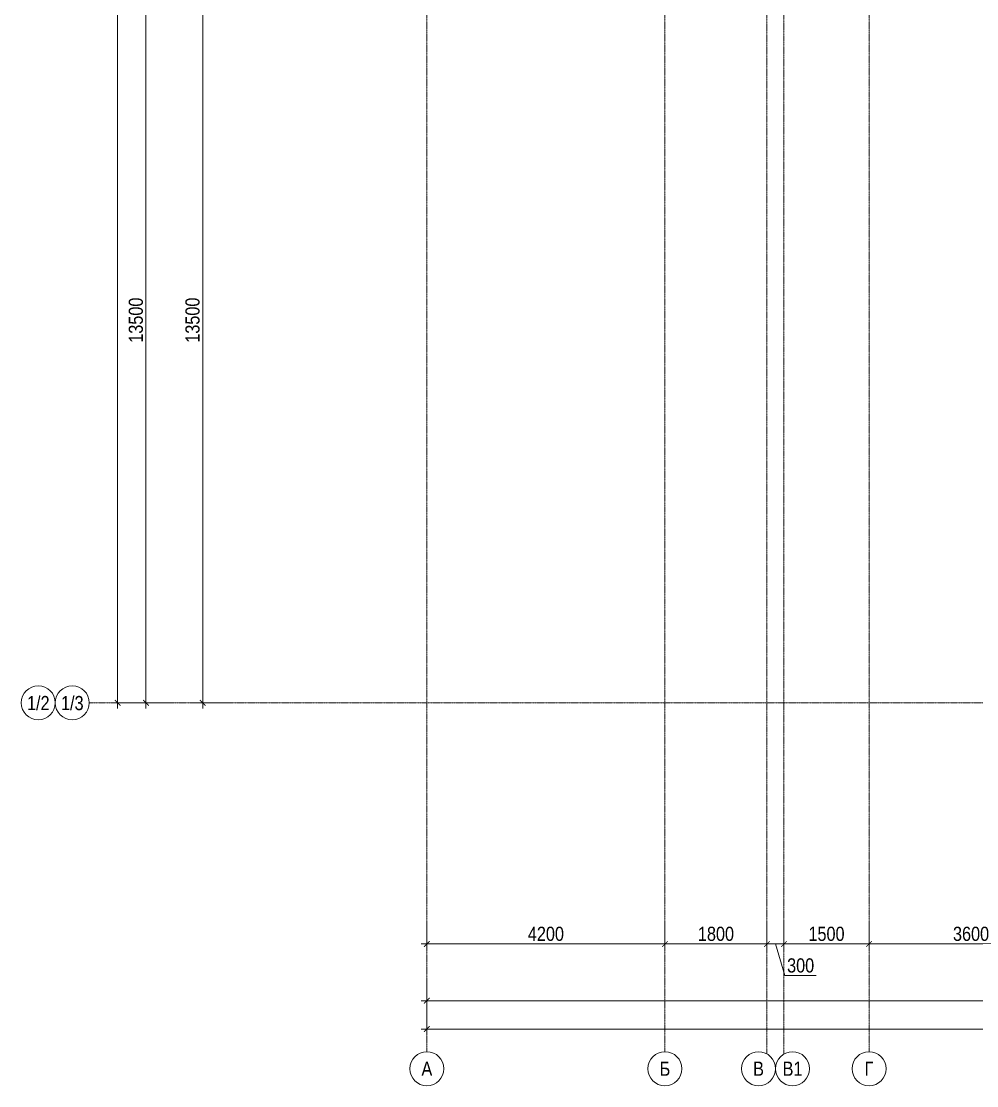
# Model space of a CAD drawing. Header units: millimetres. Extents: x -24360 to 609566, y -391049 to 148426.
# Drawn here: x -7155 to 9700, y -6755 to 12023 of the extents above; entities that cross this region are included whole.
import ezdxf
from ezdxf.enums import TextEntityAlignment as Align

# ---------------------------------------------------------------- set-up
doc = ezdxf.new("R2010")
doc.units = ezdxf.units.MM
doc.linetypes.add('CENTER2', pattern=[28.575, 19.05, -3.175, 3.175, -3.175])
doc.layers.get('Defpoints').update_dxf_attribs({"color": 140})
doc.layers.add('АР_Оси_РД_100', color=7, linetype='Continuous', lineweight=0, true_color=0x525252)
doc.layers.add('РД_Оси_100', color=7, linetype='Continuous', lineweight=0, true_color=0x525252)
doc.layers.add('АР_Оси_РД_размер', color=8, linetype='Continuous', lineweight=0)
doc.styles.add('style1', font='ARIALN.TTF')
doc.styles.add('ккк', font='isocpeur.ttf', dxfattribs={"width": 0.85, "oblique": 15})
doc.dimstyles.new('Dim100_ареал', dxfattribs={"dimscale": 100, "dimtxt": 2.5, "dimasz": 1, "dimexe": 1, "dimexo": 1, "dimgap": 0.5, "dimtad": 1, "dimzin": 12, "dimdsep": 46, "dimtxsty": 'style1', "dimblk": 'ARCHTICK', "dimcen": 1, "dimdle": 1, "dimclrd": 256, "dimclre": 256, "dimaunit": 1, "dimadec": 0, "dimazin": 3, "dimtfac": 1, "dimtmove": 1, "dimatfit": 3, "dimldrblk": 'OPEN30', "dimfxl": 4, "dimfxlon": 1, "dimtolj": 1, "dimtzin": 0, "dimlwd": 9, "dimlwe": 9, "dimarcsym": 0})

# ---------------------------------------------------------------- blocks, each defined once
blk = doc.blocks.new('_ArchTick')
at = {"color": 0, "linetype": 'ByBlock', "const_width": 0.15}
blk.add_lwpolyline([(-0.5, -0.5), (0.5, 0.5)], dxfattribs=at)
blk = doc.blocks.new('*D68')
at = {"layer": 'Defpoints', "color": 0, "lineweight": 50, "transparency": 16777216}
for p in [(0, -3255), (4200, -3255), (4200, -4255)]:
    blk.add_point(p, dxfattribs=at)
at = {"layer": 'АР_Оси_РД_размер', "lineweight": 9, "transparency": 16777216}
for p, q in [((0, -3855), (0, -4355)), ((4200, -3855), (4200, -4355)), ((-100, -4255), (4300, -4255))]:
    blk.add_line(p, q, dxfattribs=at)
at = {"layer": 'АР_Оси_РД_размер', "lineweight": 9, "transparency": 16777216, "xscale": 100, "yscale": 100, "zscale": 100, "rotation": 180}
blk.add_blockref('_ArchTick', (0, -4255), dxfattribs=at)
at = {"layer": 'АР_Оси_РД_размер', "lineweight": 9, "transparency": 16777216, "xscale": 100, "yscale": 100, "zscale": 100}
blk.add_blockref('_ArchTick', (4200, -4255), dxfattribs=at)
at = {"layer": 'АР_Оси_РД_размер', "color": 0, "transparency": 16777216, "insert": (2100, -4077), "char_height": 250, "attachment_point": 5, "style": 'style1'}
blk.add_mtext('\\A1;4200', dxfattribs=at)
blk = doc.blocks.new('_Open30')
at = {"color": 0, "linetype": 'ByBlock', "lineweight": -2}
for p, q in [((-1, 0.27), (0, 0)), ((0, 0), (-1, -0.27)), ((0, 0), (-1, 0))]:
    blk.add_line(p, q, dxfattribs=at)
blk = doc.blocks.new('A-iden')
at = {"linetype": 'Continuous', "lineweight": 5}
blk.add_circle((0, -4), 3, dxfattribs=at)
at = {"color": 0, "linetype": 'Continuous', "lineweight": 20, "style": 'ккк', "width": 0.85}
blk.add_attdef('ID', text='', height=4, dxfattribs=at).set_placement((0.31, -3.85), align=Align.MIDDLE_CENTER)
blk = doc.blocks.new('*D60')
at = {"layer": 'Defpoints', "color": 0, "lineweight": 50, "transparency": 16777216}
for p in [(4200, -3255), (6000, -3255), (6000, -4255)]:
    blk.add_point(p, dxfattribs=at)
at = {"layer": 'АР_Оси_РД_размер', "lineweight": 9, "transparency": 16777216}
for p, q in [((4200, -3855), (4200, -4355)), ((6000, -3855), (6000, -4355)), ((4100, -4255), (6100, -4255))]:
    blk.add_line(p, q, dxfattribs=at)
at = {"layer": 'АР_Оси_РД_размер', "lineweight": 9, "transparency": 16777216, "xscale": 100, "yscale": 100, "zscale": 100, "rotation": 180}
blk.add_blockref('_ArchTick', (4200, -4255), dxfattribs=at)
at = {"layer": 'АР_Оси_РД_размер', "lineweight": 9, "transparency": 16777216, "xscale": 100, "yscale": 100, "zscale": 100}
blk.add_blockref('_ArchTick', (6000, -4255), dxfattribs=at)
at = {"layer": 'АР_Оси_РД_размер', "color": 0, "transparency": 16777216, "insert": (5100, -4077), "char_height": 250, "attachment_point": 5, "style": 'style1'}
blk.add_mtext('\\A1;1800', dxfattribs=at)
blk = doc.blocks.new('*D61')
at = {"layer": 'Defpoints', "color": 0, "lineweight": 50, "transparency": 16777216}
for p in [(6000, -3255), (6300, -3255), (6300, -4255)]:
    blk.add_point(p, dxfattribs=at)
at = {"layer": 'АР_Оси_РД_размер', "lineweight": 9, "transparency": 16777216}
for p, q in [((6000, -3855), (6000, -4355)), ((6300, -3855), (6300, -4355)), ((5900, -4255), (6400, -4255)), ((6150, -4255), (6317, -4813)), ((6317, -4813), (6870, -4813))]:
    blk.add_line(p, q, dxfattribs=at)
at = {"layer": 'АР_Оси_РД_размер', "lineweight": 9, "transparency": 16777216, "xscale": 100, "yscale": 100, "zscale": 100, "rotation": 180}
blk.add_blockref('_ArchTick', (6000, -4255), dxfattribs=at)
at = {"layer": 'АР_Оси_РД_размер', "lineweight": 9, "transparency": 16777216, "xscale": 100, "yscale": 100, "zscale": 100}
blk.add_blockref('_ArchTick', (6300, -4255), dxfattribs=at)
at = {"layer": 'АР_Оси_РД_размер', "color": 0, "transparency": 16777216, "insert": (6594, -4635), "char_height": 250, "attachment_point": 5, "style": 'style1'}
blk.add_mtext('\\A1;300', dxfattribs=at)
blk = doc.blocks.new('*D62')
at = {"layer": 'Defpoints', "color": 0, "lineweight": 50, "transparency": 16777216}
for p in [(6300, -3255), (7800, -3255), (7800, -4255)]:
    blk.add_point(p, dxfattribs=at)
at = {"layer": 'АР_Оси_РД_размер', "lineweight": 9, "transparency": 16777216}
for p, q in [((6300, -3855), (6300, -4355)), ((7800, -3855), (7800, -4355)), ((6200, -4255), (7900, -4255))]:
    blk.add_line(p, q, dxfattribs=at)
at = {"layer": 'АР_Оси_РД_размер', "lineweight": 9, "transparency": 16777216, "xscale": 100, "yscale": 100, "zscale": 100, "rotation": 180}
blk.add_blockref('_ArchTick', (6300, -4255), dxfattribs=at)
at = {"layer": 'АР_Оси_РД_размер', "lineweight": 9, "transparency": 16777216, "xscale": 100, "yscale": 100, "zscale": 100}
blk.add_blockref('_ArchTick', (7800, -4255), dxfattribs=at)
at = {"layer": 'АР_Оси_РД_размер', "color": 0, "transparency": 16777216, "insert": (7050, -4077), "char_height": 250, "attachment_point": 5, "style": 'style1'}
blk.add_mtext('\\A1;1500', dxfattribs=at)
blk = doc.blocks.new('*D63')
at = {"layer": 'Defpoints', "color": 0, "lineweight": 50, "transparency": 16777216}
for p in [(7800, -3255), (11400, -3255), (11400, -4255)]:
    blk.add_point(p, dxfattribs=at)
at = {"layer": 'АР_Оси_РД_размер', "lineweight": 9, "transparency": 16777216}
for p, q in [((7800, -3855), (7800, -4355)), ((11400, -3855), (11400, -4355)), ((7700, -4255), (11500, -4255))]:
    blk.add_line(p, q, dxfattribs=at)
at = {"layer": 'АР_Оси_РД_размер', "lineweight": 9, "transparency": 16777216, "xscale": 100, "yscale": 100, "zscale": 100, "rotation": 180}
blk.add_blockref('_ArchTick', (7800, -4255), dxfattribs=at)
at = {"layer": 'АР_Оси_РД_размер', "lineweight": 9, "transparency": 16777216, "xscale": 100, "yscale": 100, "zscale": 100}
blk.add_blockref('_ArchTick', (11400, -4255), dxfattribs=at)
at = {"layer": 'АР_Оси_РД_размер', "color": 0, "transparency": 16777216, "insert": (9600, -4077), "char_height": 250, "attachment_point": 5, "style": 'style1'}
blk.add_mtext('\\A1;3600', dxfattribs=at)
blk = doc.blocks.new('*D278')
at = {"layer": 'Defpoints', "color": 0, "lineweight": 50, "transparency": 16777216}
for p in [(0, -3255), (114600, -3255), (114600, -5755)]:
    blk.add_point(p, dxfattribs=at)
at = {"layer": 'АР_Оси_РД_размер', "lineweight": 9, "transparency": 16777216}
for p, q in [((0, -5355), (0, -5855)), ((114600, -5355), (114600, -5855)), ((-100, -5755), (114700, -5755))]:
    blk.add_line(p, q, dxfattribs=at)
at = {"layer": 'АР_Оси_РД_размер', "lineweight": 9, "transparency": 16777216, "xscale": 100, "yscale": 100, "zscale": 100, "rotation": 180}
blk.add_blockref('_ArchTick', (0, -5755), dxfattribs=at)
at = {"layer": 'АР_Оси_РД_размер', "lineweight": 9, "transparency": 16777216, "xscale": 100, "yscale": 100, "zscale": 100}
blk.add_blockref('_ArchTick', (114600, -5755), dxfattribs=at)
at = {"layer": 'АР_Оси_РД_размер', "color": 0, "transparency": 16777216, "insert": (60044, -5577), "char_height": 250, "attachment_point": 5, "style": 'style1'}
blk.add_mtext('\\A1;114600', dxfattribs=at)
blk = doc.blocks.new('*D113')
at = {"layer": 'Defpoints', "color": 0, "lineweight": 50, "transparency": 16777216}
for p in [(-5455, 134700), (-2955, 134700), (-2955, 0)]:
    blk.add_point(p, dxfattribs=at)
at = {"layer": 'АР_Оси_РД_размер', "lineweight": 9, "transparency": 16777216}
for p, q in [((-5055, 134700), (-5555, 134700)), ((-5455, -100), (-5455, 134800)), ((-5055, 0), (-5555, 0))]:
    blk.add_line(p, q, dxfattribs=at)
at = {"layer": 'АР_Оси_РД_размер', "lineweight": 9, "transparency": 16777216, "xscale": 100, "yscale": 100, "zscale": 100}
for p, rotation in [((-5455, 134700), 90), ((-5455, 0), 270)]:
    blk.add_blockref('_ArchTick', p, dxfattribs=dict(at, rotation=rotation))
at = {"layer": 'АР_Оси_РД_размер', "color": 0, "transparency": 16777216, "insert": (-5633, 67350), "char_height": 250, "attachment_point": 5, "rotation": 90, "style": 'style1'}
blk.add_mtext('\\A1;134700', dxfattribs=at)
blk = doc.blocks.new('*D277')
at = {"layer": 'Defpoints', "color": 0, "lineweight": 50, "transparency": 16777216}
for p in [(-3955, 13500), (-3220, 13500), (-2955, 0)]:
    blk.add_point(p, dxfattribs=at)
at = {"layer": 'АР_Оси_РД_размер', "lineweight": 9, "transparency": 16777216}
for p, q in [((-3955, -100), (-3955, 13600)), ((-3555, 13500), (-4055, 13500)), ((-3555, 0), (-4055, 0))]:
    blk.add_line(p, q, dxfattribs=at)
at = {"layer": 'АР_Оси_РД_размер', "lineweight": 9, "transparency": 16777216, "xscale": 100, "yscale": 100, "zscale": 100}
for p, rotation in [((-3955, 13500), 90), ((-3955, 0), 270)]:
    blk.add_blockref('_ArchTick', p, dxfattribs=dict(at, rotation=rotation))
at = {"layer": 'АР_Оси_РД_размер', "color": 0, "transparency": 16777216, "insert": (-4133, 6750), "char_height": 250, "attachment_point": 5, "rotation": 90, "style": 'style1'}
blk.add_mtext('\\A1;13500', dxfattribs=at)
blk = doc.blocks.new('*D156')
at = {"layer": 'Defpoints', "color": 0, "lineweight": 50, "transparency": 16777216}
for p in [(-4955, 13500), (-2955, 13500), (-2955, 0)]:
    blk.add_point(p, dxfattribs=at)
at = {"layer": 'АР_Оси_РД_размер', "lineweight": 9, "transparency": 16777216}
for p, q in [((-4955, -100), (-4955, 13600)), ((-4555, 13500), (-5055, 13500)), ((-4555, 0), (-5055, 0))]:
    blk.add_line(p, q, dxfattribs=at)
at = {"layer": 'АР_Оси_РД_размер', "lineweight": 9, "transparency": 16777216, "xscale": 100, "yscale": 100, "zscale": 100}
for p, rotation in [((-4955, 13500), 90), ((-4955, 0), 270)]:
    blk.add_blockref('_ArchTick', p, dxfattribs=dict(at, rotation=rotation))
at = {"layer": 'АР_Оси_РД_размер', "color": 0, "transparency": 16777216, "insert": (-5133, 6750), "char_height": 250, "attachment_point": 5, "rotation": 90, "style": 'style1'}
blk.add_mtext('\\A1;13500', dxfattribs=at)
blk = doc.blocks.new('*D161')
at = {"layer": 'Defpoints', "color": 0, "lineweight": 50, "transparency": 16777216}
for p in [(0, -3255), (27600, -3255), (27600, -5255)]:
    blk.add_point(p, dxfattribs=at)
at = {"layer": 'АР_Оси_РД_размер', "lineweight": 9, "transparency": 16777216}
for p, q in [((0, -4855), (0, -5355)), ((27600, -4855), (27600, -5355)), ((-100, -5255), (27700, -5255))]:
    blk.add_line(p, q, dxfattribs=at)
at = {"layer": 'АР_Оси_РД_размер', "lineweight": 9, "transparency": 16777216, "xscale": 100, "yscale": 100, "zscale": 100, "rotation": 180}
blk.add_blockref('_ArchTick', (0, -5255), dxfattribs=at)
at = {"layer": 'АР_Оси_РД_размер', "lineweight": 9, "transparency": 16777216, "xscale": 100, "yscale": 100, "zscale": 100}
blk.add_blockref('_ArchTick', (27600, -5255), dxfattribs=at)
at = {"layer": 'АР_Оси_РД_размер', "color": 0, "transparency": 16777216, "insert": (13800, -5077), "char_height": 250, "attachment_point": 5, "style": 'style1'}
blk.add_mtext('\\A1;27600', dxfattribs=at)
blk = doc.blocks.new('СОШ_2200_АР_ОСИ_М100_28.05.24')
at = {"layer": 'АР_Оси_РД_100', "linetype": 'CENTER2'}
for p, q in [((0, -6155), (0, 139938.679)), ((4200, -6155), (4200, 139938.679)), ((-5954.958, 0), (30690.994, 0))]:
    blk.add_line(p, q, dxfattribs=at)
for points in [[(5849.555, 139938.679), (6000, 139538.679), (6000, -6194.559)], [(6300, -6195.83), (6300, 139538.679), (6450, 139938.679)], [(7800, -6155), (7800, 139938.679)]]:
    blk.add_lwpolyline(points, dxfattribs=at)
at = {"layer": 'АР_Оси_РД_100'}
ref = blk.add_blockref('A-iden', (-6854.958, 400), dxfattribs=dict(at, xscale=100, yscale=100, zscale=100))
ref.add_attrib('ID', '1/2', dxfattribs={"layer": '0', "linetype": 'Continuous', "height": 250, "style": 'style1'}).set_placement((-6854.958, 0), align=Align.MIDDLE)
ref = blk.add_blockref('A-iden', (-6254.958, 400), dxfattribs=dict(at, xscale=100, yscale=100, zscale=100))
ref.add_attrib('ID', '1/3', dxfattribs={"layer": '0', "linetype": 'Continuous', "height": 250, "style": 'style1'}).set_placement((-6254.958, 0), align=Align.MIDDLE)
at = {"layer": 'АР_Оси_РД_100', "color": 0}
ref = blk.add_blockref('A-iden', (0, -6054.999), dxfattribs=dict(at, xscale=100, yscale=100, zscale=100))
ref.add_attrib('ID', 'А', dxfattribs={"layer": '0', "linetype": 'Continuous', "height": 250, "style": 'style1'}).set_placement((0, -6454.999), align=Align.MIDDLE)
ref = blk.add_blockref('A-iden', (4200, -6054.999), dxfattribs=dict(at, xscale=100, yscale=100, zscale=100))
ref.add_attrib('ID', 'Б', dxfattribs={"layer": '0', "linetype": 'Continuous', "height": 250, "style": 'style1'}).set_placement((4200, -6454.999), align=Align.MIDDLE)
ref = blk.add_blockref('A-iden', (5851.101, -6054.999), dxfattribs=dict(at, xscale=100, yscale=100, zscale=100))
ref.add_attrib('ID', 'В', dxfattribs={"layer": '0', "linetype": 'Continuous', "height": 250, "style": 'style1'}).set_placement((5851.101, -6454.999), align=Align.MIDDLE)
ref = blk.add_blockref('A-iden', (6451.101, -6054.999), dxfattribs=dict(at, xscale=100, yscale=100, zscale=100))
ref.add_attrib('ID', 'В1', dxfattribs={"layer": '0', "linetype": 'Continuous', "height": 250, "style": 'style1'}).set_placement((6451.101, -6454.999), align=Align.MIDDLE)
ref = blk.add_blockref('A-iden', (7800.734, -6054.999), dxfattribs=dict(at, xscale=100, yscale=100, zscale=100))
ref.add_attrib('ID', 'Г', dxfattribs={"layer": '0', "linetype": 'Continuous', "height": 250, "style": 'style1'}).set_placement((7800.734, -6454.999), align=Align.MIDDLE)
at = {"layer": 'АР_Оси_РД_размер'}
for base, p2, picture, middle in [((-5454.958, 134700), (-2954.958, 134700), '*D113', (-5632.601, 67350)), ((-4954.958, 13500), (-2954.958, 13500), '*D156', (-5132.601, 6750)), ((-3954.958, 13500), (-3220.264, 13500), '*D277', (-4132.601, 6750))]:
    dim = blk.add_linear_dim(base=base, p1=(-2954.958, 0), p2=p2, angle=90, dimstyle='Dim100_ареал', dxfattribs=at)
    dim.commit()
    dim.dimension.update_dxf_attribs({"geometry": picture, "text_midpoint": middle})
for base, p1, p2, picture, middle in [((4200, -4255), (0, -3255), (4200, -3255), '*D68', (2100, -4077.357)), ((27600, -5255), (0, -3255), (27600, -3255), '*D161', (13800, -5077.357)), ((6000, -4255), (4200, -3255), (6000, -3255), '*D60', (5100, -4077.357)), ((6300, -4255), (6000, -3255), (6300, -3255), '*D61', (6367.379, -4635.286)), ((7800, -4255), (6300, -3255), (7800, -3255), '*D62', (7050, -4077.357)), ((11400, -4255), (7800, -3255), (11400, -3255), '*D63', (9600, -4077.357))]:
    dim = blk.add_linear_dim(base=base, p1=p1, p2=p2, dimstyle='Dim100_ареал', dxfattribs=at)
    dim.commit()
    dim.dimension.update_dxf_attribs({"geometry": picture, "text_midpoint": middle})
dim = blk.add_linear_dim(base=(114600, -5755), p1=(0, -3255), p2=(114600, -3255), dimstyle='Dim100_ареал', dxfattribs=at)
dim.commit()
dim.dimension.update_dxf_attribs({"geometry": '*D278', "text_midpoint": (60044.03, -5755), "dimtype": 128})

msp = doc.modelspace()

# ---------------------------------------------------------------- block references
at = {"layer": 'РД_Оси_100'}
msp.add_blockref('СОШ_2200_АР_ОСИ_М100_28.05.24', (0, 0), dxfattribs=at)

doc.saveas('drawing.dxf')
